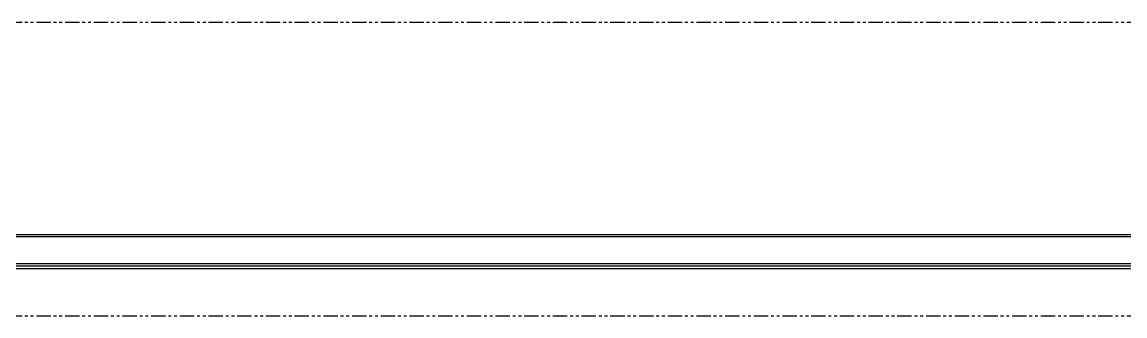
# Model space of a CAD drawing. Header units: millimetres. Extents: x 1822 to 16527, y -301 to 9797.
# Drawn here: x 4144.3 to 4632.3, y 6072.2 to 6202.2 of the extents above; entities that cross this region are included whole.
import ezdxf

# ---------------------------------------------------------------- set-up
doc = ezdxf.new("R2010")
doc.units = ezdxf.units.MM
doc.linetypes.add('PHANTOM', pattern=[12.7, 6.35, -1.27, 1.27, -1.27, 1.27, -1.27])
doc.layers.add('PK24E-DATA', color=7, linetype='Continuous')
doc.layers.add('PK24E-STRUCT-STEEL', color=254, linetype='Continuous')
doc.layers.add('PK24E-HELPER', color=253, linetype='PHANTOM', true_color=0xa1a1a1)
doc.styles.get("Standard").update_dxf_attribs({"font": 'arial.ttf'})

# ---------------------------------------------------------------- blocks, each defined once
blk = doc.blocks.new('*U26')
at = {"layer": 'PK24E-HELPER'}
for p, q in [((-3947.49, 0), (2279.74, 0)), ((-3947.49, -130), (2279.74, -130))]:
    blk.add_line(p, q, dxfattribs=at)
at = {"layer": 'PK24E-STRUCT-STEEL'}
for p, q in [((-3947.34, -94), (2279.89, -94)), ((2279.89, -95), (-3947.34, -95)), ((-3947.34, -106.8), (2279.89, -106.8)), ((2279.89, -108), (-3947.34, -108)), ((-3947.34, -109), (2279.89, -109))]:
    blk.add_line(p, q, dxfattribs=at)
at = {"layer": 'PK24E-DATA'}
for tag, p in [('COMP_TYPE', (3.47, 12.51)), ('LAYOUT_ID', (3.47, 2.51)), ('SYSTEM_ID', (3.47, -7.49)), ('CARRIER_ID', (3.47, -17.49)), ('CON_CARS', (3.47, -27.49))]:
    blk.add_attdef(tag, p, '', height=5, dxfattribs=at)

msp = doc.modelspace()

# ---------------------------------------------------------------- block references
msp.add_blockref('*U26', (5862.893, 6202.237, -0.836))

doc.saveas('drawing.dxf')
